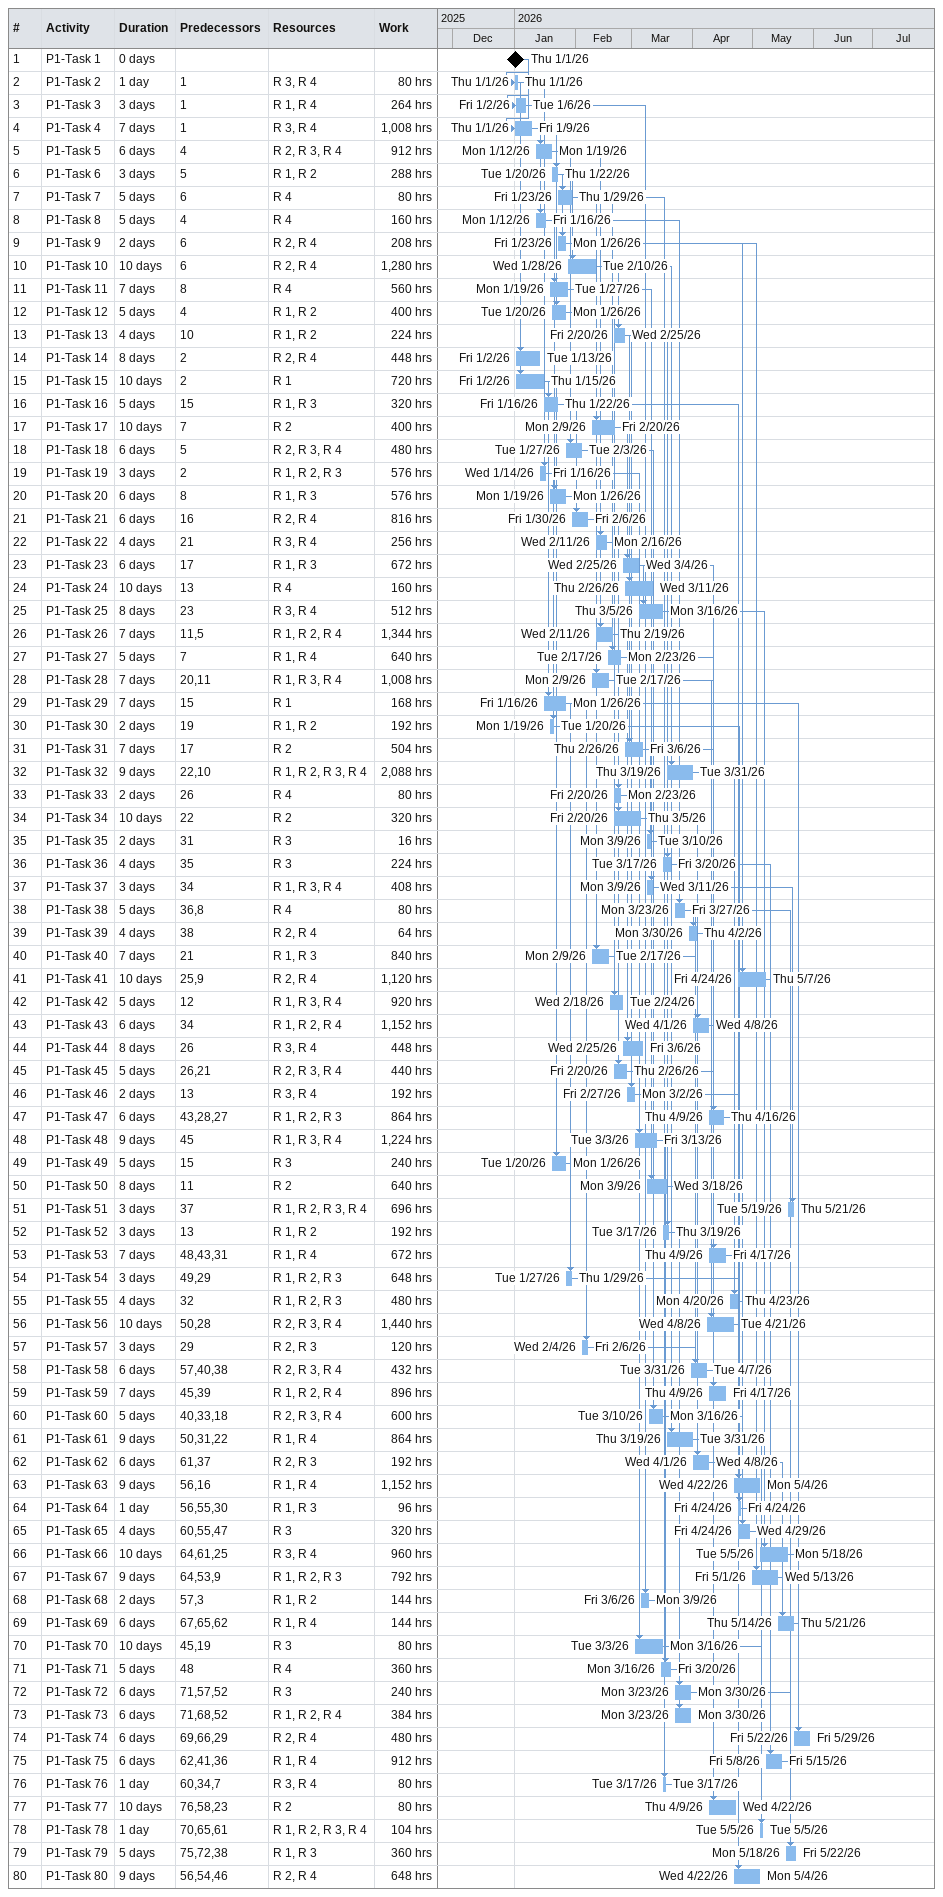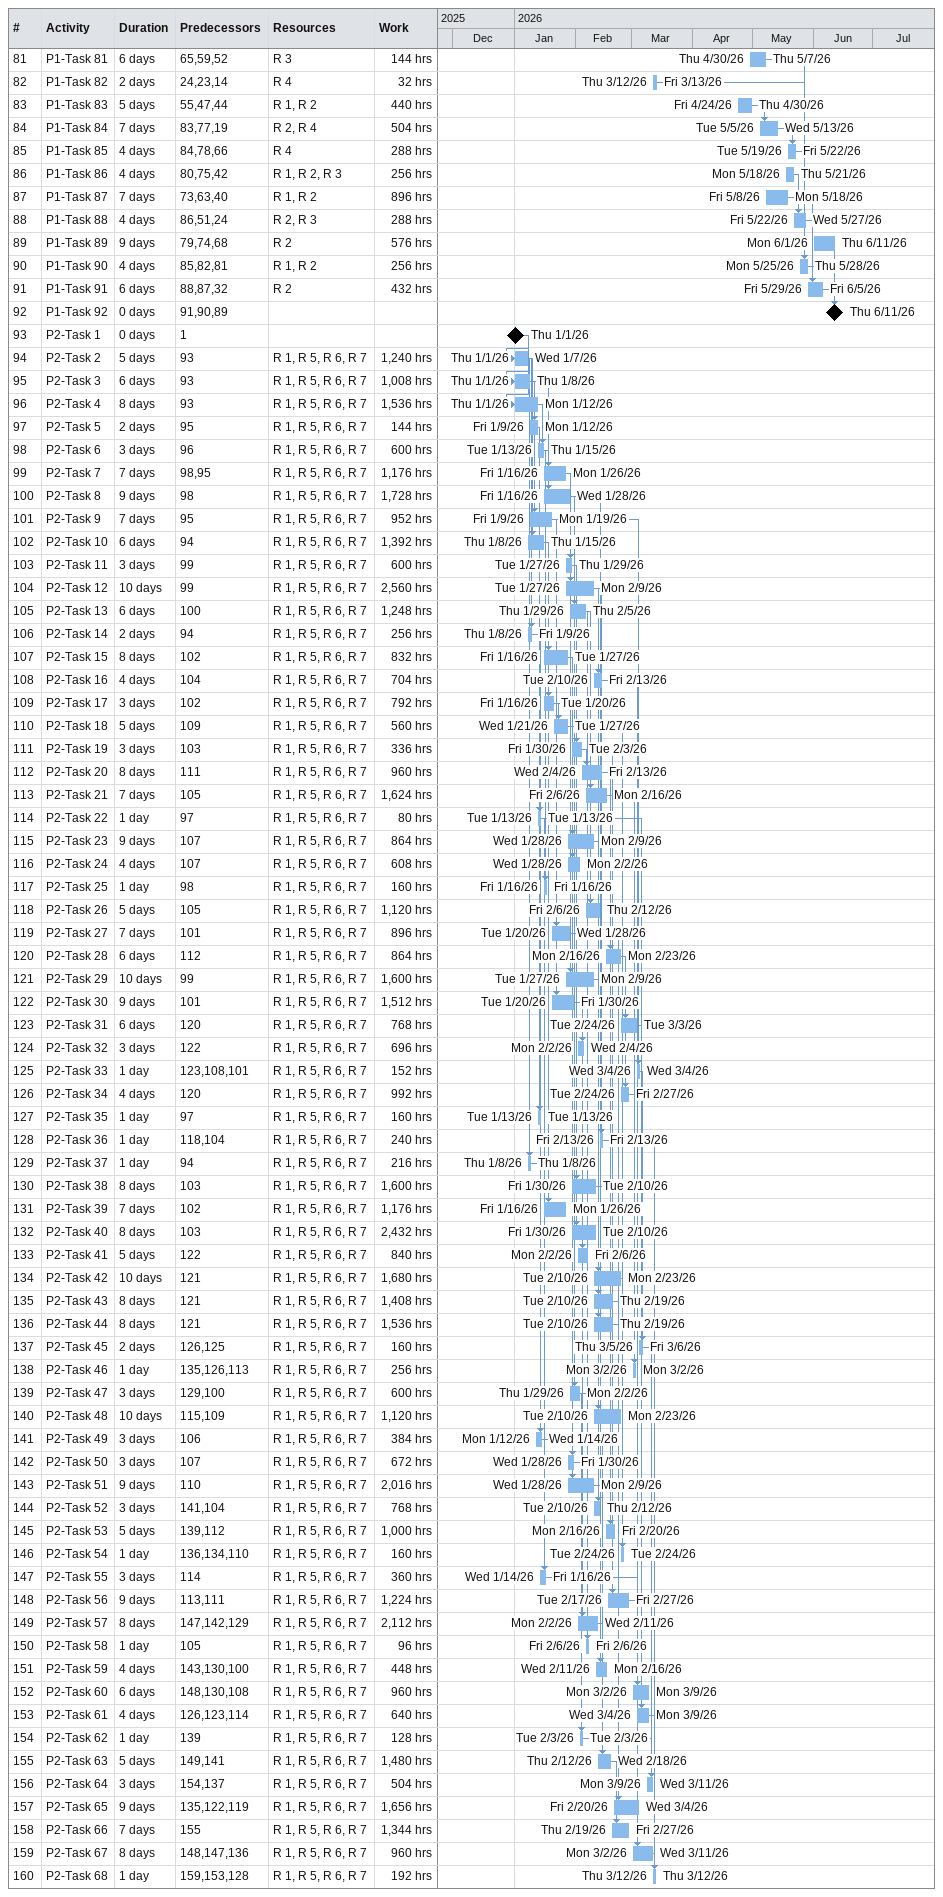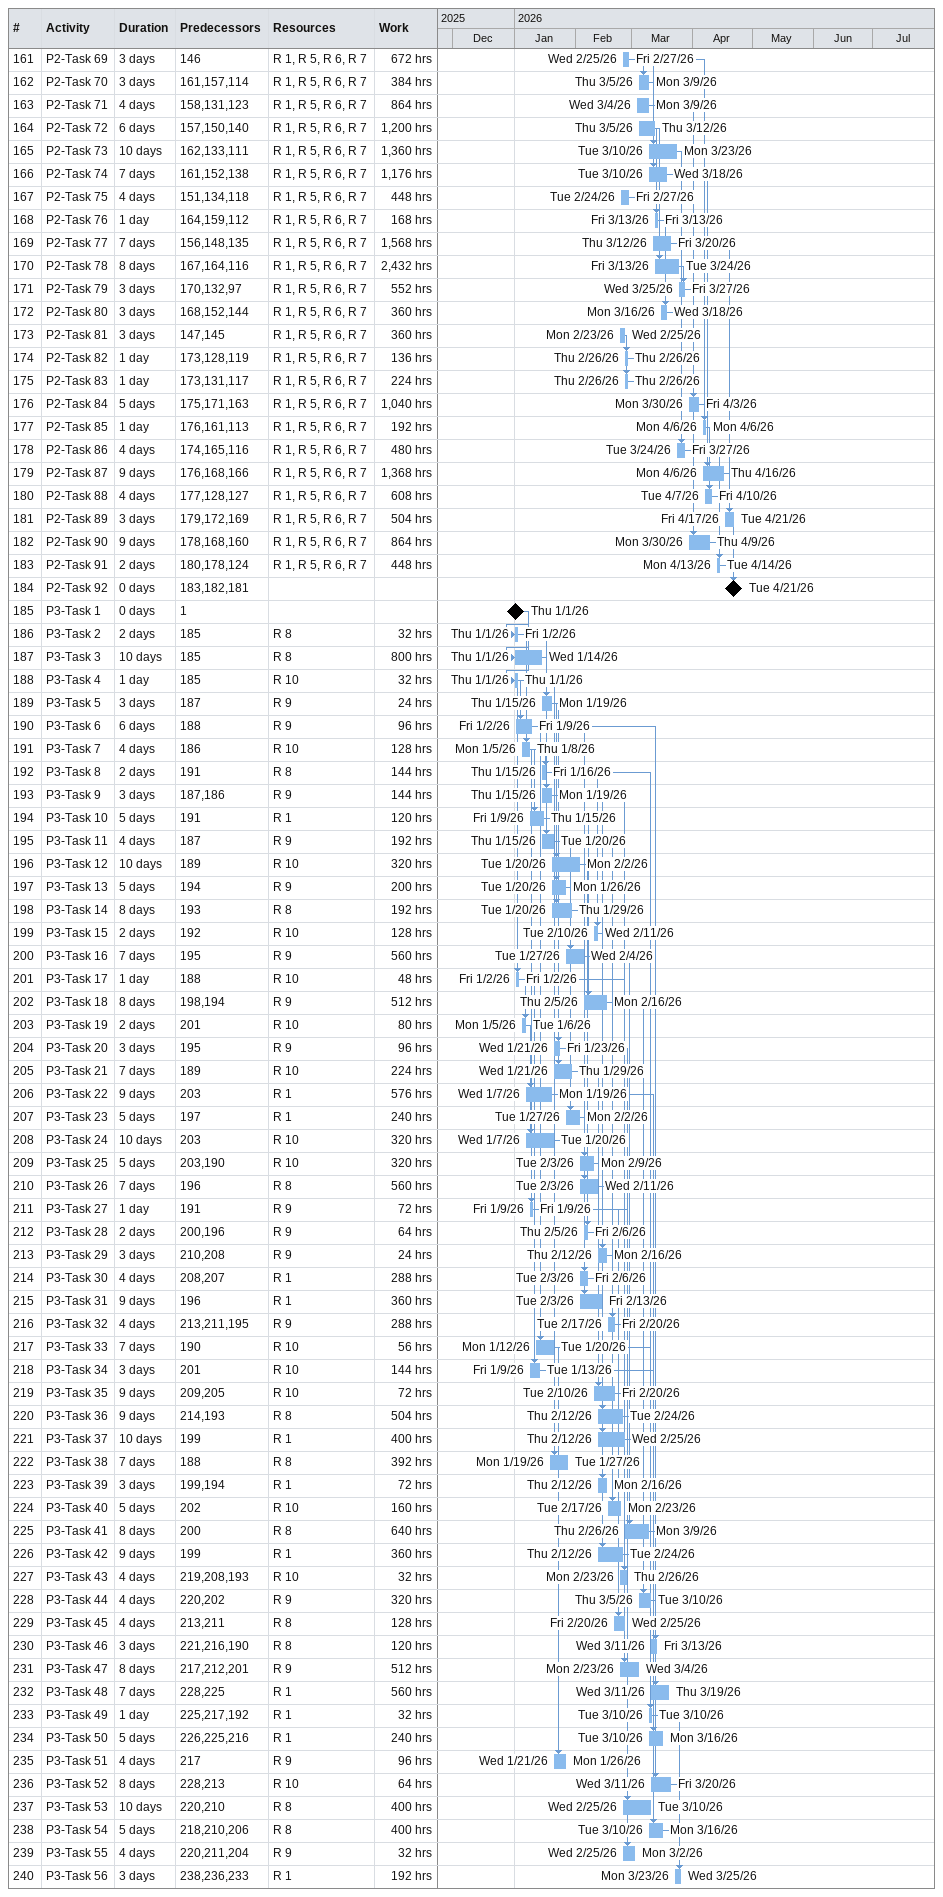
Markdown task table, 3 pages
| ID | Task | Duration | Start | Finish | Predecessors | Resources | Work (h) |
|---|---|---|---|---|---|---|---|
| 1 | P1-Task 1 | 0d | 2026-01-01 | 2026-01-01 |  |  |  |
| 2 | P1-Task 2 | 1d | 2026-01-01 | 2026-01-01 | 1 | R 3, R 4 | 80 |
| 3 | P1-Task 3 | 3d | 2026-01-02 | 2026-01-06 | 1 | R 1, R 4 | 264 |
| 4 | P1-Task 4 | 7d | 2026-01-01 | 2026-01-09 | 1 | R 3, R 4 | 1008 |
| 5 | P1-Task 5 | 6d | 2026-01-12 | 2026-01-19 | 4 | R 2, R 3, R 4 | 912 |
| 6 | P1-Task 6 | 3d | 2026-01-20 | 2026-01-22 | 5 | R 1, R 2 | 288 |
| 7 | P1-Task 7 | 5d | 2026-01-23 | 2026-01-29 | 6 | R 4 | 80 |
| 8 | P1-Task 8 | 5d | 2026-01-12 | 2026-01-16 | 4 | R 4 | 160 |
| 9 | P1-Task 9 | 2d | 2026-01-23 | 2026-01-26 | 6 | R 2, R 4 | 208 |
| 10 | P1-Task 10 | 10d | 2026-01-28 | 2026-02-10 | 6 | R 2, R 4 | 1280 |
| 11 | P1-Task 11 | 7d | 2026-01-19 | 2026-01-27 | 8 | R 4 | 560 |
| 12 | P1-Task 12 | 5d | 2026-01-20 | 2026-01-26 | 4 | R 1, R 2 | 400 |
| 13 | P1-Task 13 | 4d | 2026-02-20 | 2026-02-25 | 10 | R 1, R 2 | 224 |
| 14 | P1-Task 14 | 8d | 2026-01-02 | 2026-01-13 | 2 | R 2, R 4 | 448 |
| 15 | P1-Task 15 | 10d | 2026-01-02 | 2026-01-15 | 2 | R 1 | 720 |
| 16 | P1-Task 16 | 5d | 2026-01-16 | 2026-01-22 | 15 | R 1, R 3 | 320 |
| 17 | P1-Task 17 | 10d | 2026-02-09 | 2026-02-20 | 7 | R 2 | 400 |
| 18 | P1-Task 18 | 6d | 2026-01-27 | 2026-02-03 | 5 | R 2, R 3, R 4 | 480 |
| 19 | P1-Task 19 | 3d | 2026-01-14 | 2026-01-16 | 2 | R 1, R 2, R 3 | 576 |
| 20 | P1-Task 20 | 6d | 2026-01-19 | 2026-01-26 | 8 | R 1, R 3 | 576 |
| 21 | P1-Task 21 | 6d | 2026-01-30 | 2026-02-06 | 16 | R 2, R 4 | 816 |
| 22 | P1-Task 22 | 4d | 2026-02-11 | 2026-02-16 | 21 | R 3, R 4 | 256 |
| 23 | P1-Task 23 | 6d | 2026-02-25 | 2026-03-04 | 17 | R 1, R 3 | 672 |
| 24 | P1-Task 24 | 10d | 2026-02-26 | 2026-03-11 | 13 | R 4 | 160 |
| 25 | P1-Task 25 | 8d | 2026-03-05 | 2026-03-16 | 23 | R 3, R 4 | 512 |
| 26 | P1-Task 26 | 7d | 2026-02-11 | 2026-02-19 | 11, 5 | R 1, R 2, R 4 | 1344 |
| 27 | P1-Task 27 | 5d | 2026-02-17 | 2026-02-23 | 7 | R 1, R 4 | 640 |
| 28 | P1-Task 28 | 7d | 2026-02-09 | 2026-02-17 | 20, 11 | R 1, R 3, R 4 | 1008 |
| 29 | P1-Task 29 | 7d | 2026-01-16 | 2026-01-26 | 15 | R 1 | 168 |
| 30 | P1-Task 30 | 2d | 2026-01-19 | 2026-01-20 | 19 | R 1, R 2 | 192 |
| 31 | P1-Task 31 | 7d | 2026-02-26 | 2026-03-06 | 17 | R 2 | 504 |
| 32 | P1-Task 32 | 9d | 2026-03-19 | 2026-03-31 | 22, 10 | R 1, R 2, R 3, R 4 | 2088 |
| 33 | P1-Task 33 | 2d | 2026-02-20 | 2026-02-23 | 26 | R 4 | 80 |
| 34 | P1-Task 34 | 10d | 2026-02-20 | 2026-03-05 | 22 | R 2 | 320 |
| 35 | P1-Task 35 | 2d | 2026-03-09 | 2026-03-10 | 31 | R 3 | 16 |
| 36 | P1-Task 36 | 4d | 2026-03-17 | 2026-03-20 | 35 | R 3 | 224 |
| 37 | P1-Task 37 | 3d | 2026-03-09 | 2026-03-11 | 34 | R 1, R 3, R 4 | 408 |
| 38 | P1-Task 38 | 5d | 2026-03-23 | 2026-03-27 | 36, 8 | R 4 | 80 |
| 39 | P1-Task 39 | 4d | 2026-03-30 | 2026-04-02 | 38 | R 2, R 4 | 64 |
| 40 | P1-Task 40 | 7d | 2026-02-09 | 2026-02-17 | 21 | R 1, R 3 | 840 |
| 41 | P1-Task 41 | 10d | 2026-04-24 | 2026-05-07 | 25, 9 | R 2, R 4 | 1120 |
| 42 | P1-Task 42 | 5d | 2026-02-18 | 2026-02-24 | 12 | R 1, R 3, R 4 | 920 |
| 43 | P1-Task 43 | 6d | 2026-04-01 | 2026-04-08 | 34 | R 1, R 2, R 4 | 1152 |
| 44 | P1-Task 44 | 8d | 2026-02-25 | 2026-03-06 | 26 | R 3, R 4 | 448 |
| 45 | P1-Task 45 | 5d | 2026-02-20 | 2026-02-26 | 26, 21 | R 2, R 3, R 4 | 440 |
| 46 | P1-Task 46 | 2d | 2026-02-27 | 2026-03-02 | 13 | R 3, R 4 | 192 |
| 47 | P1-Task 47 | 6d | 2026-04-09 | 2026-04-16 | 43, 28, 27 | R 1, R 2, R 3 | 864 |
| 48 | P1-Task 48 | 9d | 2026-03-03 | 2026-03-13 | 45 | R 1, R 3, R 4 | 1224 |
| 49 | P1-Task 49 | 5d | 2026-01-20 | 2026-01-26 | 15 | R 3 | 240 |
| 50 | P1-Task 50 | 8d | 2026-03-09 | 2026-03-18 | 11 | R 2 | 640 |
| 51 | P1-Task 51 | 3d | 2026-05-19 | 2026-05-21 | 37 | R 1, R 2, R 3, R 4 | 696 |
| 52 | P1-Task 52 | 3d | 2026-03-17 | 2026-03-19 | 13 | R 1, R 2 | 192 |
| 53 | P1-Task 53 | 7d | 2026-04-09 | 2026-04-17 | 48, 43, 31 | R 1, R 4 | 672 |
| 54 | P1-Task 54 | 3d | 2026-01-27 | 2026-01-29 | 49, 29 | R 1, R 2, R 3 | 648 |
| 55 | P1-Task 55 | 4d | 2026-04-20 | 2026-04-23 | 32 | R 1, R 2, R 3 | 480 |
| 56 | P1-Task 56 | 10d | 2026-04-08 | 2026-04-21 | 50, 28 | R 2, R 3, R 4 | 1440 |
| 57 | P1-Task 57 | 3d | 2026-02-04 | 2026-02-06 | 29 | R 2, R 3 | 120 |
| 58 | P1-Task 58 | 6d | 2026-03-31 | 2026-04-07 | 57, 40, 38 | R 2, R 3, R 4 | 432 |
| 59 | P1-Task 59 | 7d | 2026-04-09 | 2026-04-17 | 45, 39 | R 1, R 2, R 4 | 896 |
| 60 | P1-Task 60 | 5d | 2026-03-10 | 2026-03-16 | 40, 33, 18 | R 2, R 3, R 4 | 600 |
| 61 | P1-Task 61 | 9d | 2026-03-19 | 2026-03-31 | 50, 31, 22 | R 1, R 4 | 864 |
| 62 | P1-Task 62 | 6d | 2026-04-01 | 2026-04-08 | 61, 37 | R 2, R 3 | 192 |
| 63 | P1-Task 63 | 9d | 2026-04-22 | 2026-05-04 | 56, 16 | R 1, R 4 | 1152 |
| 64 | P1-Task 64 | 1d | 2026-04-24 | 2026-04-24 | 56, 55, 30 | R 1, R 3 | 96 |
| 65 | P1-Task 65 | 4d | 2026-04-24 | 2026-04-29 | 60, 55, 47 | R 3 | 320 |
| 66 | P1-Task 66 | 10d | 2026-05-05 | 2026-05-18 | 64, 61, 25 | R 3, R 4 | 960 |
| 67 | P1-Task 67 | 9d | 2026-05-01 | 2026-05-13 | 64, 53, 9 | R 1, R 2, R 3 | 792 |
| 68 | P1-Task 68 | 2d | 2026-03-06 | 2026-03-09 | 57, 3 | R 1, R 2 | 144 |
| 69 | P1-Task 69 | 6d | 2026-05-14 | 2026-05-21 | 67, 65, 62 | R 1, R 4 | 144 |
| 70 | P1-Task 70 | 10d | 2026-03-03 | 2026-03-16 | 45, 19 | R 3 | 80 |
| 71 | P1-Task 71 | 5d | 2026-03-16 | 2026-03-20 | 48 | R 4 | 360 |
| 72 | P1-Task 72 | 6d | 2026-03-23 | 2026-03-30 | 71, 57, 52 | R 3 | 240 |
| 73 | P1-Task 73 | 6d | 2026-03-23 | 2026-03-30 | 71, 68, 52 | R 1, R 2, R 4 | 384 |
| 74 | P1-Task 74 | 6d | 2026-05-22 | 2026-05-29 | 69, 66, 29 | R 2, R 4 | 480 |
| 75 | P1-Task 75 | 6d | 2026-05-08 | 2026-05-15 | 62, 41, 36 | R 1, R 4 | 912 |
| 76 | P1-Task 76 | 1d | 2026-03-17 | 2026-03-17 | 60, 34, 7 | R 3, R 4 | 80 |
| 77 | P1-Task 77 | 10d | 2026-04-09 | 2026-04-22 | 76, 58, 23 | R 2 | 80 |
| 78 | P1-Task 78 | 1d | 2026-05-05 | 2026-05-05 | 70, 65, 61 | R 1, R 2, R 3, R 4 | 104 |
| 79 | P1-Task 79 | 5d | 2026-05-18 | 2026-05-22 | 75, 72, 38 | R 1, R 3 | 360 |
| 80 | P1-Task 80 | 9d | 2026-04-22 | 2026-05-04 | 56, 54, 46 | R 2, R 4 | 648 |
| 81 | P1-Task 81 | 6d | 2026-04-30 | 2026-05-07 | 65, 59, 52 | R 3 | 144 |
| 82 | P1-Task 82 | 2d | 2026-03-12 | 2026-03-13 | 24, 23, 14 | R 4 | 32 |
| 83 | P1-Task 83 | 5d | 2026-04-24 | 2026-04-30 | 55, 47, 44 | R 1, R 2 | 440 |
| 84 | P1-Task 84 | 7d | 2026-05-05 | 2026-05-13 | 83, 77, 19 | R 2, R 4 | 504 |
| 85 | P1-Task 85 | 4d | 2026-05-19 | 2026-05-22 | 84, 78, 66 | R 4 | 288 |
| 86 | P1-Task 86 | 4d | 2026-05-18 | 2026-05-21 | 80, 75, 42 | R 1, R 2, R 3 | 256 |
| 87 | P1-Task 87 | 7d | 2026-05-08 | 2026-05-18 | 73, 63, 40 | R 1, R 2 | 896 |
| 88 | P1-Task 88 | 4d | 2026-05-22 | 2026-05-27 | 86, 51, 24 | R 2, R 3 | 288 |
| 89 | P1-Task 89 | 9d | 2026-06-01 | 2026-06-11 | 79, 74, 68 | R 2 | 576 |
| 90 | P1-Task 90 | 4d | 2026-05-25 | 2026-05-28 | 85, 82, 81 | R 1, R 2 | 256 |
| 91 | P1-Task 91 | 6d | 2026-05-29 | 2026-06-05 | 88, 87, 32 | R 2 | 432 |
| 92 | P1-Task 92 | 0d | 2026-06-11 | 2026-06-11 | 91, 90, 89 |  |  |
| 93 | P2-Task 1 | 0d | 2026-01-01 | 2026-01-01 | 1 |  |  |
| 94 | P2-Task 2 | 5d | 2026-01-01 | 2026-01-07 | 93 | R 1, R 5, R 6, R 7 | 1240 |
| 95 | P2-Task 3 | 6d | 2026-01-01 | 2026-01-08 | 93 | R 1, R 5, R 6, R 7 | 1008 |
| 96 | P2-Task 4 | 8d | 2026-01-01 | 2026-01-12 | 93 | R 1, R 5, R 6, R 7 | 1536 |
| 97 | P2-Task 5 | 2d | 2026-01-09 | 2026-01-12 | 95 | R 1, R 5, R 6, R 7 | 144 |
| 98 | P2-Task 6 | 3d | 2026-01-13 | 2026-01-15 | 96 | R 1, R 5, R 6, R 7 | 600 |
| 99 | P2-Task 7 | 7d | 2026-01-16 | 2026-01-26 | 98, 95 | R 1, R 5, R 6, R 7 | 1176 |
| 100 | P2-Task 8 | 9d | 2026-01-16 | 2026-01-28 | 98 | R 1, R 5, R 6, R 7 | 1728 |
| 101 | P2-Task 9 | 7d | 2026-01-09 | 2026-01-19 | 95 | R 1, R 5, R 6, R 7 | 952 |
| 102 | P2-Task 10 | 6d | 2026-01-08 | 2026-01-15 | 94 | R 1, R 5, R 6, R 7 | 1392 |
| 103 | P2-Task 11 | 3d | 2026-01-27 | 2026-01-29 | 99 | R 1, R 5, R 6, R 7 | 600 |
| 104 | P2-Task 12 | 10d | 2026-01-27 | 2026-02-09 | 99 | R 1, R 5, R 6, R 7 | 2560 |
| 105 | P2-Task 13 | 6d | 2026-01-29 | 2026-02-05 | 100 | R 1, R 5, R 6, R 7 | 1248 |
| 106 | P2-Task 14 | 2d | 2026-01-08 | 2026-01-09 | 94 | R 1, R 5, R 6, R 7 | 256 |
| 107 | P2-Task 15 | 8d | 2026-01-16 | 2026-01-27 | 102 | R 1, R 5, R 6, R 7 | 832 |
| 108 | P2-Task 16 | 4d | 2026-02-10 | 2026-02-13 | 104 | R 1, R 5, R 6, R 7 | 704 |
| 109 | P2-Task 17 | 3d | 2026-01-16 | 2026-01-20 | 102 | R 1, R 5, R 6, R 7 | 792 |
| 110 | P2-Task 18 | 5d | 2026-01-21 | 2026-01-27 | 109 | R 1, R 5, R 6, R 7 | 560 |
| 111 | P2-Task 19 | 3d | 2026-01-30 | 2026-02-03 | 103 | R 1, R 5, R 6, R 7 | 336 |
| 112 | P2-Task 20 | 8d | 2026-02-04 | 2026-02-13 | 111 | R 1, R 5, R 6, R 7 | 960 |
| 113 | P2-Task 21 | 7d | 2026-02-06 | 2026-02-16 | 105 | R 1, R 5, R 6, R 7 | 1624 |
| 114 | P2-Task 22 | 1d | 2026-01-13 | 2026-01-13 | 97 | R 1, R 5, R 6, R 7 | 80 |
| 115 | P2-Task 23 | 9d | 2026-01-28 | 2026-02-09 | 107 | R 1, R 5, R 6, R 7 | 864 |
| 116 | P2-Task 24 | 4d | 2026-01-28 | 2026-02-02 | 107 | R 1, R 5, R 6, R 7 | 608 |
| 117 | P2-Task 25 | 1d | 2026-01-16 | 2026-01-16 | 98 | R 1, R 5, R 6, R 7 | 160 |
| 118 | P2-Task 26 | 5d | 2026-02-06 | 2026-02-12 | 105 | R 1, R 5, R 6, R 7 | 1120 |
| 119 | P2-Task 27 | 7d | 2026-01-20 | 2026-01-28 | 101 | R 1, R 5, R 6, R 7 | 896 |
| 120 | P2-Task 28 | 6d | 2026-02-16 | 2026-02-23 | 112 | R 1, R 5, R 6, R 7 | 864 |
| 121 | P2-Task 29 | 10d | 2026-01-27 | 2026-02-09 | 99 | R 1, R 5, R 6, R 7 | 1600 |
| 122 | P2-Task 30 | 9d | 2026-01-20 | 2026-01-30 | 101 | R 1, R 5, R 6, R 7 | 1512 |
| 123 | P2-Task 31 | 6d | 2026-02-24 | 2026-03-03 | 120 | R 1, R 5, R 6, R 7 | 768 |
| 124 | P2-Task 32 | 3d | 2026-02-02 | 2026-02-04 | 122 | R 1, R 5, R 6, R 7 | 696 |
| 125 | P2-Task 33 | 1d | 2026-03-04 | 2026-03-04 | 123, 108, 101 | R 1, R 5, R 6, R 7 | 152 |
| 126 | P2-Task 34 | 4d | 2026-02-24 | 2026-02-27 | 120 | R 1, R 5, R 6, R 7 | 992 |
| 127 | P2-Task 35 | 1d | 2026-01-13 | 2026-01-13 | 97 | R 1, R 5, R 6, R 7 | 160 |
| 128 | P2-Task 36 | 1d | 2026-02-13 | 2026-02-13 | 118, 104 | R 1, R 5, R 6, R 7 | 240 |
| 129 | P2-Task 37 | 1d | 2026-01-08 | 2026-01-08 | 94 | R 1, R 5, R 6, R 7 | 216 |
| 130 | P2-Task 38 | 8d | 2026-01-30 | 2026-02-10 | 103 | R 1, R 5, R 6, R 7 | 1600 |
| 131 | P2-Task 39 | 7d | 2026-01-16 | 2026-01-26 | 102 | R 1, R 5, R 6, R 7 | 1176 |
| 132 | P2-Task 40 | 8d | 2026-01-30 | 2026-02-10 | 103 | R 1, R 5, R 6, R 7 | 2432 |
| 133 | P2-Task 41 | 5d | 2026-02-02 | 2026-02-06 | 122 | R 1, R 5, R 6, R 7 | 840 |
| 134 | P2-Task 42 | 10d | 2026-02-10 | 2026-02-23 | 121 | R 1, R 5, R 6, R 7 | 1680 |
| 135 | P2-Task 43 | 8d | 2026-02-10 | 2026-02-19 | 121 | R 1, R 5, R 6, R 7 | 1408 |
| 136 | P2-Task 44 | 8d | 2026-02-10 | 2026-02-19 | 121 | R 1, R 5, R 6, R 7 | 1536 |
| 137 | P2-Task 45 | 2d | 2026-03-05 | 2026-03-06 | 126, 125 | R 1, R 5, R 6, R 7 | 160 |
| 138 | P2-Task 46 | 1d | 2026-03-02 | 2026-03-02 | 135, 126, 113 | R 1, R 5, R 6, R 7 | 256 |
| 139 | P2-Task 47 | 3d | 2026-01-29 | 2026-02-02 | 129, 100 | R 1, R 5, R 6, R 7 | 600 |
| 140 | P2-Task 48 | 10d | 2026-02-10 | 2026-02-23 | 115, 109 | R 1, R 5, R 6, R 7 | 1120 |
| 141 | P2-Task 49 | 3d | 2026-01-12 | 2026-01-14 | 106 | R 1, R 5, R 6, R 7 | 384 |
| 142 | P2-Task 50 | 3d | 2026-01-28 | 2026-01-30 | 107 | R 1, R 5, R 6, R 7 | 672 |
| 143 | P2-Task 51 | 9d | 2026-01-28 | 2026-02-09 | 110 | R 1, R 5, R 6, R 7 | 2016 |
| 144 | P2-Task 52 | 3d | 2026-02-10 | 2026-02-12 | 141, 104 | R 1, R 5, R 6, R 7 | 768 |
| 145 | P2-Task 53 | 5d | 2026-02-16 | 2026-02-20 | 139, 112 | R 1, R 5, R 6, R 7 | 1000 |
| 146 | P2-Task 54 | 1d | 2026-02-24 | 2026-02-24 | 136, 134, 110 | R 1, R 5, R 6, R 7 | 160 |
| 147 | P2-Task 55 | 3d | 2026-01-14 | 2026-01-16 | 114 | R 1, R 5, R 6, R 7 | 360 |
| 148 | P2-Task 56 | 9d | 2026-02-17 | 2026-02-27 | 113, 111 | R 1, R 5, R 6, R 7 | 1224 |
| 149 | P2-Task 57 | 8d | 2026-02-02 | 2026-02-11 | 147, 142, 129 | R 1, R 5, R 6, R 7 | 2112 |
| 150 | P2-Task 58 | 1d | 2026-02-06 | 2026-02-06 | 105 | R 1, R 5, R 6, R 7 | 96 |
| 151 | P2-Task 59 | 4d | 2026-02-11 | 2026-02-16 | 143, 130, 100 | R 1, R 5, R 6, R 7 | 448 |
| 152 | P2-Task 60 | 6d | 2026-03-02 | 2026-03-09 | 148, 130, 108 | R 1, R 5, R 6, R 7 | 960 |
| 153 | P2-Task 61 | 4d | 2026-03-04 | 2026-03-09 | 126, 123, 114 | R 1, R 5, R 6, R 7 | 640 |
| 154 | P2-Task 62 | 1d | 2026-02-03 | 2026-02-03 | 139 | R 1, R 5, R 6, R 7 | 128 |
| 155 | P2-Task 63 | 5d | 2026-02-12 | 2026-02-18 | 149, 141 | R 1, R 5, R 6, R 7 | 1480 |
| 156 | P2-Task 64 | 3d | 2026-03-09 | 2026-03-11 | 154, 137 | R 1, R 5, R 6, R 7 | 504 |
| 157 | P2-Task 65 | 9d | 2026-02-20 | 2026-03-04 | 135, 122, 119 | R 1, R 5, R 6, R 7 | 1656 |
| 158 | P2-Task 66 | 7d | 2026-02-19 | 2026-02-27 | 155 | R 1, R 5, R 6, R 7 | 1344 |
| 159 | P2-Task 67 | 8d | 2026-03-02 | 2026-03-11 | 148, 147, 136 | R 1, R 5, R 6, R 7 | 960 |
| 160 | P2-Task 68 | 1d | 2026-03-12 | 2026-03-12 | 159, 153, 128 | R 1, R 5, R 6, R 7 | 192 |
| 161 | P2-Task 69 | 3d | 2026-02-25 | 2026-02-27 | 146 | R 1, R 5, R 6, R 7 | 672 |
| 162 | P2-Task 70 | 3d | 2026-03-05 | 2026-03-09 | 161, 157, 114 | R 1, R 5, R 6, R 7 | 384 |
| 163 | P2-Task 71 | 4d | 2026-03-04 | 2026-03-09 | 158, 131, 123 | R 1, R 5, R 6, R 7 | 864 |
| 164 | P2-Task 72 | 6d | 2026-03-05 | 2026-03-12 | 157, 150, 140 | R 1, R 5, R 6, R 7 | 1200 |
| 165 | P2-Task 73 | 10d | 2026-03-10 | 2026-03-23 | 162, 133, 111 | R 1, R 5, R 6, R 7 | 1360 |
| 166 | P2-Task 74 | 7d | 2026-03-10 | 2026-03-18 | 161, 152, 138 | R 1, R 5, R 6, R 7 | 1176 |
| 167 | P2-Task 75 | 4d | 2026-02-24 | 2026-02-27 | 151, 134, 118 | R 1, R 5, R 6, R 7 | 448 |
| 168 | P2-Task 76 | 1d | 2026-03-13 | 2026-03-13 | 164, 159, 112 | R 1, R 5, R 6, R 7 | 168 |
| 169 | P2-Task 77 | 7d | 2026-03-12 | 2026-03-20 | 156, 148, 135 | R 1, R 5, R 6, R 7 | 1568 |
| 170 | P2-Task 78 | 8d | 2026-03-13 | 2026-03-24 | 167, 164, 116 | R 1, R 5, R 6, R 7 | 2432 |
| 171 | P2-Task 79 | 3d | 2026-03-25 | 2026-03-27 | 170, 132, 97 | R 1, R 5, R 6, R 7 | 552 |
| 172 | P2-Task 80 | 3d | 2026-03-16 | 2026-03-18 | 168, 152, 144 | R 1, R 5, R 6, R 7 | 360 |
| 173 | P2-Task 81 | 3d | 2026-02-23 | 2026-02-25 | 147, 145 | R 1, R 5, R 6, R 7 | 360 |
| 174 | P2-Task 82 | 1d | 2026-02-26 | 2026-02-26 | 173, 128, 119 | R 1, R 5, R 6, R 7 | 136 |
| 175 | P2-Task 83 | 1d | 2026-02-26 | 2026-02-26 | 173, 131, 117 | R 1, R 5, R 6, R 7 | 224 |
| 176 | P2-Task 84 | 5d | 2026-03-30 | 2026-04-03 | 175, 171, 163 | R 1, R 5, R 6, R 7 | 1040 |
| 177 | P2-Task 85 | 1d | 2026-04-06 | 2026-04-06 | 176, 161, 113 | R 1, R 5, R 6, R 7 | 192 |
| 178 | P2-Task 86 | 4d | 2026-03-24 | 2026-03-27 | 174, 165, 116 | R 1, R 5, R 6, R 7 | 480 |
| 179 | P2-Task 87 | 9d | 2026-04-06 | 2026-04-16 | 176, 168, 166 | R 1, R 5, R 6, R 7 | 1368 |
| 180 | P2-Task 88 | 4d | 2026-04-07 | 2026-04-10 | 177, 128, 127 | R 1, R 5, R 6, R 7 | 608 |
| 181 | P2-Task 89 | 3d | 2026-04-17 | 2026-04-21 | 179, 172, 169 | R 1, R 5, R 6, R 7 | 504 |
| 182 | P2-Task 90 | 9d | 2026-03-30 | 2026-04-09 | 178, 168, 160 | R 1, R 5, R 6, R 7 | 864 |
| 183 | P2-Task 91 | 2d | 2026-04-13 | 2026-04-14 | 180, 178, 124 | R 1, R 5, R 6, R 7 | 448 |
| 184 | P2-Task 92 | 0d | 2026-04-21 | 2026-04-21 | 183, 182, 181 |  |  |
| 185 | P3-Task 1 | 0d | 2026-01-01 | 2026-01-01 | 1 |  |  |
| 186 | P3-Task 2 | 2d | 2026-01-01 | 2026-01-02 | 185 | R 8 | 32 |
| 187 | P3-Task 3 | 10d | 2026-01-01 | 2026-01-14 | 185 | R 8 | 800 |
| 188 | P3-Task 4 | 1d | 2026-01-01 | 2026-01-01 | 185 | R 10 | 32 |
| 189 | P3-Task 5 | 3d | 2026-01-15 | 2026-01-19 | 187 | R 9 | 24 |
| 190 | P3-Task 6 | 6d | 2026-01-02 | 2026-01-09 | 188 | R 9 | 96 |
| 191 | P3-Task 7 | 4d | 2026-01-05 | 2026-01-08 | 186 | R 10 | 128 |
| 192 | P3-Task 8 | 2d | 2026-01-15 | 2026-01-16 | 191 | R 8 | 144 |
| 193 | P3-Task 9 | 3d | 2026-01-15 | 2026-01-19 | 187, 186 | R 9 | 144 |
| 194 | P3-Task 10 | 5d | 2026-01-09 | 2026-01-15 | 191 | R 1 | 120 |
| 195 | P3-Task 11 | 4d | 2026-01-15 | 2026-01-20 | 187 | R 9 | 192 |
| 196 | P3-Task 12 | 10d | 2026-01-20 | 2026-02-02 | 189 | R 10 | 320 |
| 197 | P3-Task 13 | 5d | 2026-01-20 | 2026-01-26 | 194 | R 9 | 200 |
| 198 | P3-Task 14 | 8d | 2026-01-20 | 2026-01-29 | 193 | R 8 | 192 |
| 199 | P3-Task 15 | 2d | 2026-02-10 | 2026-02-11 | 192 | R 10 | 128 |
| 200 | P3-Task 16 | 7d | 2026-01-27 | 2026-02-04 | 195 | R 9 | 560 |
| 201 | P3-Task 17 | 1d | 2026-01-02 | 2026-01-02 | 188 | R 10 | 48 |
| 202 | P3-Task 18 | 8d | 2026-02-05 | 2026-02-16 | 198, 194 | R 9 | 512 |
| 203 | P3-Task 19 | 2d | 2026-01-05 | 2026-01-06 | 201 | R 10 | 80 |
| 204 | P3-Task 20 | 3d | 2026-01-21 | 2026-01-23 | 195 | R 9 | 96 |
| 205 | P3-Task 21 | 7d | 2026-01-21 | 2026-01-29 | 189 | R 10 | 224 |
| 206 | P3-Task 22 | 9d | 2026-01-07 | 2026-01-19 | 203 | R 1 | 576 |
| 207 | P3-Task 23 | 5d | 2026-01-27 | 2026-02-02 | 197 | R 1 | 240 |
| 208 | P3-Task 24 | 10d | 2026-01-07 | 2026-01-20 | 203 | R 10 | 320 |
| 209 | P3-Task 25 | 5d | 2026-02-03 | 2026-02-09 | 203, 190 | R 10 | 320 |
| 210 | P3-Task 26 | 7d | 2026-02-03 | 2026-02-11 | 196 | R 8 | 560 |
| 211 | P3-Task 27 | 1d | 2026-01-09 | 2026-01-09 | 191 | R 9 | 72 |
| 212 | P3-Task 28 | 2d | 2026-02-05 | 2026-02-06 | 200, 196 | R 9 | 64 |
| 213 | P3-Task 29 | 3d | 2026-02-12 | 2026-02-16 | 210, 208 | R 9 | 24 |
| 214 | P3-Task 30 | 4d | 2026-02-03 | 2026-02-06 | 208, 207 | R 1 | 288 |
| 215 | P3-Task 31 | 9d | 2026-02-03 | 2026-02-13 | 196 | R 1 | 360 |
| 216 | P3-Task 32 | 4d | 2026-02-17 | 2026-02-20 | 213, 211, 195 | R 9 | 288 |
| 217 | P3-Task 33 | 7d | 2026-01-12 | 2026-01-20 | 190 | R 10 | 56 |
| 218 | P3-Task 34 | 3d | 2026-01-09 | 2026-01-13 | 201 | R 10 | 144 |
| 219 | P3-Task 35 | 9d | 2026-02-10 | 2026-02-20 | 209, 205 | R 10 | 72 |
| 220 | P3-Task 36 | 9d | 2026-02-12 | 2026-02-24 | 214, 193 | R 8 | 504 |
| 221 | P3-Task 37 | 10d | 2026-02-12 | 2026-02-25 | 199 | R 1 | 400 |
| 222 | P3-Task 38 | 7d | 2026-01-19 | 2026-01-27 | 188 | R 8 | 392 |
| 223 | P3-Task 39 | 3d | 2026-02-12 | 2026-02-16 | 199, 194 | R 1 | 72 |
| 224 | P3-Task 40 | 5d | 2026-02-17 | 2026-02-23 | 202 | R 10 | 160 |
| 225 | P3-Task 41 | 8d | 2026-02-26 | 2026-03-09 | 200 | R 8 | 640 |
| 226 | P3-Task 42 | 9d | 2026-02-12 | 2026-02-24 | 199 | R 1 | 360 |
| 227 | P3-Task 43 | 4d | 2026-02-23 | 2026-02-26 | 219, 208, 193 | R 10 | 32 |
| 228 | P3-Task 44 | 4d | 2026-03-05 | 2026-03-10 | 220, 202 | R 9 | 320 |
| 229 | P3-Task 45 | 4d | 2026-02-20 | 2026-02-25 | 213, 211 | R 8 | 128 |
| 230 | P3-Task 46 | 3d | 2026-03-11 | 2026-03-13 | 221, 216, 190 | R 8 | 120 |
| 231 | P3-Task 47 | 8d | 2026-02-23 | 2026-03-04 | 217, 212, 201 | R 9 | 512 |
| 232 | P3-Task 48 | 7d | 2026-03-11 | 2026-03-19 | 228, 225 | R 1 | 560 |
| 233 | P3-Task 49 | 1d | 2026-03-10 | 2026-03-10 | 225, 217, 192 | R 1 | 32 |
| 234 | P3-Task 50 | 5d | 2026-03-10 | 2026-03-16 | 226, 225, 216 | R 1 | 240 |
| 235 | P3-Task 51 | 4d | 2026-01-21 | 2026-01-26 | 217 | R 9 | 96 |
| 236 | P3-Task 52 | 8d | 2026-03-11 | 2026-03-20 | 228, 213 | R 10 | 64 |
| 237 | P3-Task 53 | 10d | 2026-02-25 | 2026-03-10 | 220, 210 | R 8 | 400 |
| 238 | P3-Task 54 | 5d | 2026-03-10 | 2026-03-16 | 218, 210, 206 | R 8 | 400 |
| 239 | P3-Task 55 | 4d | 2026-02-25 | 2026-03-02 | 220, 211, 204 | R 9 | 32 |
| 240 | P3-Task 56 | 3d | 2026-03-23 | 2026-03-25 | 238, 236, 233 | R 1 | 192 |
